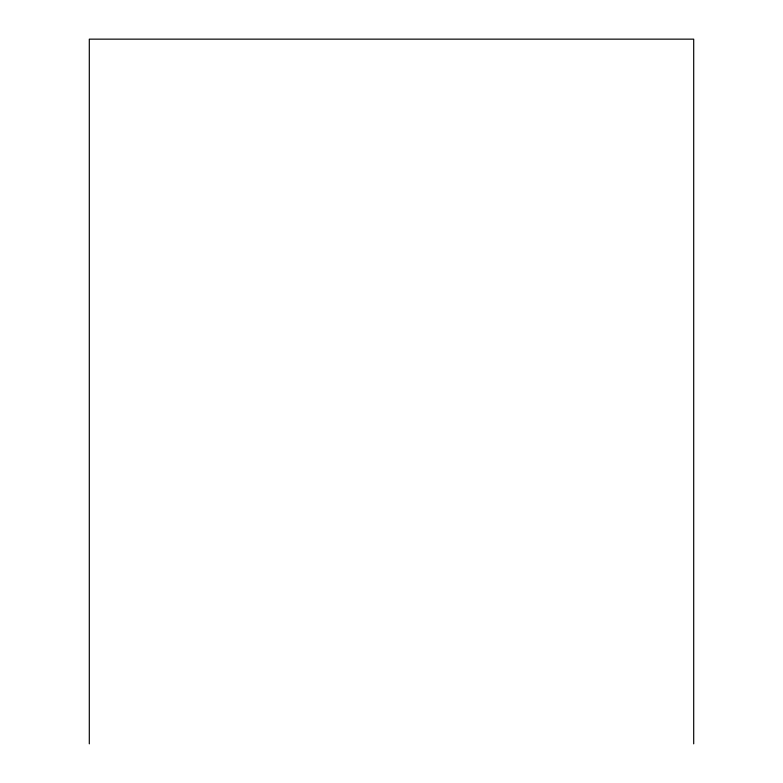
<?xml version="1.0" encoding="UTF-8"?>
<svg xmlns="http://www.w3.org/2000/svg" width="783" height="783" viewBox="0 0 783 783"><rect width="100%" height="100%" fill="white"/><g stroke="black" fill="none" stroke-linecap="round" stroke-linejoin="round"><path stroke-width="1.17" d="M693.699 743.85L693.699 39.15L89.301 39.15L89.301 743.85"/></g></svg>
